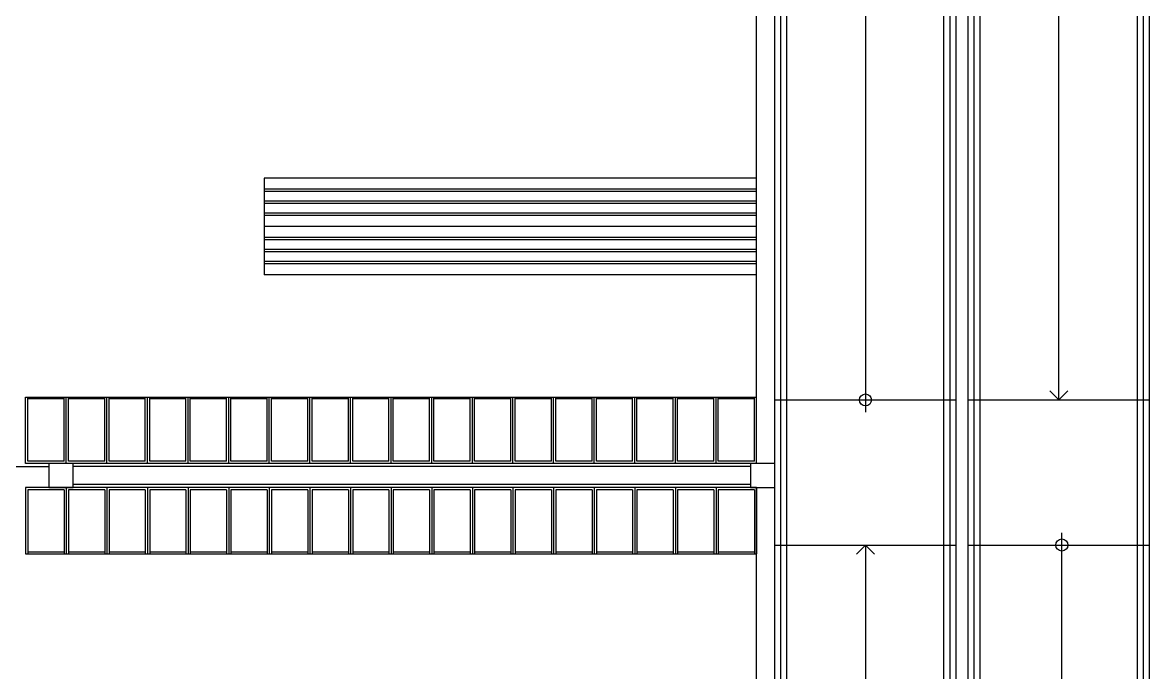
# Model space of a CAD drawing. Header units: inches. Extents: x 542787 to 543192, y 9574025 to 9574373.
# Drawn here: x 543044.7 to 543054.02, y 9574113.5 to 9574118.88 of the extents above; entities that cross this region are included whole.
import ezdxf

# ---------------------------------------------------------------- set-up
doc = ezdxf.new("R2010")
doc.units = ezdxf.units.IN
doc.header["$MEASUREMENT"] = 0
doc.layers.add('I-ARQ', color=8, linetype='Continuous')

# ---------------------------------------------------------------- blocks, each defined once
blk = doc.blocks.new('_Open90')
at = {"color": 0, "linetype": 'ByBlock', "lineweight": -2}
for p, q in [((0, 0), (-1, 0)), ((-0.5, 0.5), (0, 0)), ((0, 0), (-0.5, -0.5))]:
    blk.add_line(p, q, dxfattribs=at)

msp = doc.modelspace()

# ---------------------------------------------------------------- linework, layer by layer
at = {"layer": 'I-ARQ'}
for p, q in [((543052.421, 9574106.7545), (543052.421, 9574124.7045)), ((543052.421, 9574106.7545), (543052.421, 9574124.7045)), ((543052.321, 9574106.6545), (543052.321, 9574124.6045)), ((543052.321, 9574106.6545), (543052.321, 9574124.6045)), ((543052.371, 9574106.7045), (543052.371, 9574124.6545)), ((543052.371, 9574106.7045), (543052.371, 9574124.6545)), ((543052.571, 9574106.7045), (543052.571, 9574123.8545)), ((543052.571, 9574106.7045), (543052.571, 9574123.8545)), ((543052.621, 9574106.6545), (543052.621, 9574123.8545)), ((543052.621, 9574106.6545), (543052.621, 9574123.8545)), ((543053.921, 9574105.6545), (543053.921, 9574123.8545)), ((543053.921, 9574105.6545), (543053.921, 9574123.8545)), ((543053.971, 9574105.6045), (543053.971, 9574123.8545)), ((543053.971, 9574105.6045), (543053.971, 9574123.8545)), ((543050.971, 9574106.7545), (543050.971, 9574123.5545)), ((543050.971, 9574106.7545), (543050.971, 9574123.5545)), ((543051.021, 9574106.7545), (543051.021, 9574123.5545)), ((543051.021, 9574106.7545), (543051.021, 9574123.5545)), ((543052.521, 9574106.7545), (543052.521, 9574123.5545)), ((543052.521, 9574106.7545), (543052.521, 9574123.5545)), ((543054.021, 9574106.7545), (543054.021, 9574123.5545)), ((543054.021, 9574106.7545), (543054.021, 9574123.5545)), ((543050.771, 9574115.2295), (543050.771, 9574119.867)), ((543050.921, 9574115.2295), (543050.921, 9574119.867)), ((543050.771, 9574117.5893), (543046.696, 9574117.5893)), ((543046.696, 9574117.5893), (543046.696, 9574116.7893)), ((543050.771, 9574117.4993), (543046.696, 9574117.4993)), ((543050.771, 9574117.4793), (543046.696, 9574117.4793)), ((543050.771, 9574117.3993), (543046.696, 9574117.3993)), ((543050.771, 9574117.3793), (543046.696, 9574117.3793)), ((543050.771, 9574117.2993), (543046.696, 9574117.2993)), ((543050.771, 9574117.2793), (543046.696, 9574117.2793)), ((543050.771, 9574117.1893), (543046.696, 9574117.1893)), ((543050.771, 9574117.0993), (543046.696, 9574117.0993)), ((543050.771, 9574117.0793), (543046.696, 9574117.0793)), ((543050.771, 9574116.9993), (543046.696, 9574116.9993)), ((543050.771, 9574116.9793), (543046.696, 9574116.9793)), ((543050.771, 9574116.8993), (543046.696, 9574116.8993)), ((543050.771, 9574116.8793), (543046.696, 9574116.8793)), ((543050.771, 9574116.7893), (543046.696, 9574116.7893)), ((543044.723, 9574115.2295), (543044.723, 9574115.7775)), ((543044.723, 9574115.7775), (543045.041, 9574115.7775)), ((543044.741, 9574115.2475), (543044.741, 9574115.7775)), ((543045.041, 9574115.7775), (543045.059, 9574115.7775)), ((543045.041, 9574115.2475), (543045.041, 9574115.7775)), ((543045.059, 9574115.2295), (543045.059, 9574115.7775)), ((543045.059, 9574115.2295), (543045.059, 9574115.7775)), ((543045.059, 9574115.7775), (543045.377, 9574115.7775)), ((543045.077, 9574115.2475), (543045.077, 9574115.7775)), ((543045.377, 9574115.7775), (543045.395, 9574115.7775)), ((543045.377, 9574115.2475), (543045.377, 9574115.7775)), ((543045.395, 9574115.2295), (543045.395, 9574115.7775)), ((543045.395, 9574115.2295), (543045.395, 9574115.7775)), ((543045.395, 9574115.7775), (543045.713, 9574115.7775)), ((543045.413, 9574115.2475), (543045.413, 9574115.7775)), ((543045.713, 9574115.7775), (543045.731, 9574115.7775)), ((543045.713, 9574115.2475), (543045.713, 9574115.7775)), ((543045.731, 9574115.2295), (543045.731, 9574115.7775)), ((543045.731, 9574115.2295), (543045.731, 9574115.7775)), ((543045.731, 9574115.7775), (543046.049, 9574115.7775)), ((543045.749, 9574115.2475), (543045.749, 9574115.7775)), ((543046.049, 9574115.7775), (543046.067, 9574115.7775)), ((543046.049, 9574115.2475), (543046.049, 9574115.7775)), ((543046.067, 9574115.2295), (543046.067, 9574115.7775)), ((543046.067, 9574115.2295), (543046.067, 9574115.7775)), ((543046.067, 9574115.7775), (543046.385, 9574115.7775)), ((543046.085, 9574115.2475), (543046.085, 9574115.7775)), ((543046.385, 9574115.7775), (543046.403, 9574115.7775)), ((543046.385, 9574115.2475), (543046.385, 9574115.7775)), ((543046.403, 9574115.2295), (543046.403, 9574115.7775)), ((543046.403, 9574115.2295), (543046.403, 9574115.7775)), ((543046.403, 9574115.7775), (543046.721, 9574115.7775)), ((543046.421, 9574115.2475), (543046.421, 9574115.7775)), ((543046.721, 9574115.7775), (543046.739, 9574115.7775)), ((543046.721, 9574115.2475), (543046.721, 9574115.7775)), ((543046.739, 9574115.2295), (543046.739, 9574115.7775)), ((543046.739, 9574115.7775), (543047.057, 9574115.7775)), ((543046.739, 9574115.2295), (543046.739, 9574115.7775)), ((543046.757, 9574115.2475), (543046.757, 9574115.7775)), ((543047.057, 9574115.7775), (543047.075, 9574115.7775)), ((543047.057, 9574115.2475), (543047.057, 9574115.7775)), ((543047.075, 9574115.2295), (543047.075, 9574115.7775)), ((543047.075, 9574115.7775), (543047.393, 9574115.7775)), ((543047.075, 9574115.2295), (543047.075, 9574115.7775)), ((543047.093, 9574115.2475), (543047.093, 9574115.7775)), ((543047.393, 9574115.7775), (543047.411, 9574115.7775)), ((543047.393, 9574115.2475), (543047.393, 9574115.7775)), ((543047.411, 9574115.2295), (543047.411, 9574115.7775)), ((543047.411, 9574115.2295), (543047.411, 9574115.7775)), ((543047.411, 9574115.7775), (543047.729, 9574115.7775)), ((543047.429, 9574115.2475), (543047.429, 9574115.7775)), ((543047.729, 9574115.7775), (543047.747, 9574115.7775)), ((543047.729, 9574115.2475), (543047.729, 9574115.7775)), ((543047.747, 9574115.2295), (543047.747, 9574115.7775)), ((543047.747, 9574115.2295), (543047.747, 9574115.7775)), ((543047.747, 9574115.7775), (543048.065, 9574115.7775)), ((543047.765, 9574115.2475), (543047.765, 9574115.7775)), ((543048.065, 9574115.7775), (543048.083, 9574115.7775)), ((543048.065, 9574115.2475), (543048.065, 9574115.7775)), ((543048.083, 9574115.2295), (543048.083, 9574115.7775)), ((543048.083, 9574115.2295), (543048.083, 9574115.7775)), ((543048.083, 9574115.7775), (543048.401, 9574115.7775)), ((543048.101, 9574115.2475), (543048.101, 9574115.7775)), ((543048.401, 9574115.7775), (543048.419, 9574115.7775)), ((543048.401, 9574115.2475), (543048.401, 9574115.7775)), ((543048.419, 9574115.2295), (543048.419, 9574115.7775)), ((543048.419, 9574115.2295), (543048.419, 9574115.7775)), ((543048.419, 9574115.7775), (543048.737, 9574115.7775)), ((543048.437, 9574115.2475), (543048.437, 9574115.7775)), ((543048.737, 9574115.7775), (543048.755, 9574115.7775)), ((543048.737, 9574115.2475), (543048.737, 9574115.7775)), ((543048.755, 9574115.2295), (543048.755, 9574115.7775)), ((543048.755, 9574115.2295), (543048.755, 9574115.7775)), ((543048.755, 9574115.7775), (543049.073, 9574115.7775)), ((543048.773, 9574115.2475), (543048.773, 9574115.7775)), ((543049.073, 9574115.7775), (543049.091, 9574115.7775)), ((543049.073, 9574115.2475), (543049.073, 9574115.7775)), ((543049.091, 9574115.2295), (543049.091, 9574115.7775)), ((543049.091, 9574115.2295), (543049.091, 9574115.7775)), ((543049.091, 9574115.7775), (543049.409, 9574115.7775)), ((543049.109, 9574115.2475), (543049.109, 9574115.7775)), ((543049.409, 9574115.7775), (543049.427, 9574115.7775)), ((543049.409, 9574115.2475), (543049.409, 9574115.7775)), ((543049.427, 9574115.2295), (543049.427, 9574115.7775)), ((543049.427, 9574115.2295), (543049.427, 9574115.7775)), ((543049.427, 9574115.7775), (543049.745, 9574115.7775)), ((543049.445, 9574115.2475), (543049.445, 9574115.7775)), ((543049.745, 9574115.7775), (543049.763, 9574115.7775)), ((543049.745, 9574115.2475), (543049.745, 9574115.7775)), ((543049.763, 9574115.2295), (543049.763, 9574115.7775)), ((543049.763, 9574115.2295), (543049.763, 9574115.7775)), ((543049.763, 9574115.7775), (543050.081, 9574115.7775)), ((543049.781, 9574115.2475), (543049.781, 9574115.7775)), ((543050.081, 9574115.7775), (543050.099, 9574115.7775)), ((543050.081, 9574115.2475), (543050.081, 9574115.7775)), ((543050.099, 9574115.2295), (543050.099, 9574115.7775)), ((543050.099, 9574115.2295), (543050.099, 9574115.7775)), ((543050.099, 9574115.7775), (543050.417, 9574115.7775)), ((543050.117, 9574115.2475), (543050.117, 9574115.7775)), ((543050.417, 9574115.7775), (543050.435, 9574115.7775)), ((543050.417, 9574115.2475), (543050.417, 9574115.7775)), ((543050.435, 9574115.2295), (543050.435, 9574115.7775)), ((543050.435, 9574115.2295), (543050.435, 9574115.7775)), ((543050.435, 9574115.7775), (543050.753, 9574115.7775)), ((543050.453, 9574115.2475), (543050.453, 9574115.7775)), ((543050.753, 9574115.7775), (543050.771, 9574115.7775)), ((543050.753, 9574115.2475), (543050.753, 9574115.7775)), ((543050.771, 9574115.2295), (543050.771, 9574115.7775)), ((543050.921, 9574115.7545), (543052.421, 9574115.7545)), ((543050.921, 9574115.7545), (543052.421, 9574115.7545)), ((543052.521, 9574115.7545), (543054.021, 9574115.7545)), ((543052.521, 9574115.7545), (543054.021, 9574115.7545)), ((543038.971, 9574115.2045), (543044.916, 9574115.2045)), ((543045.059, 9574115.2295), (543044.723, 9574115.2295)), ((543045.041, 9574115.2475), (543044.741, 9574115.2475)), ((543045.116, 9574115.2295), (543044.916, 9574115.2295)), ((543044.916, 9574115.2295), (543044.916, 9574115.0295)), ((543045.116, 9574115.2295), (543044.916, 9574115.2295)), ((543044.916, 9574115.2295), (543044.916, 9574115.0295)), ((543045.395, 9574115.2295), (543045.059, 9574115.2295)), ((543045.377, 9574115.2475), (543045.077, 9574115.2475)), ((543045.116, 9574115.0295), (543045.116, 9574115.2295)), ((543045.116, 9574115.0295), (543045.116, 9574115.2295)), ((543050.721, 9574115.2045), (543045.116, 9574115.2045)), ((543045.731, 9574115.2295), (543045.395, 9574115.2295)), ((543045.713, 9574115.2475), (543045.413, 9574115.2475)), ((543046.067, 9574115.2295), (543045.731, 9574115.2295)), ((543046.049, 9574115.2475), (543045.749, 9574115.2475)), ((543046.403, 9574115.2295), (543046.067, 9574115.2295)), ((543046.385, 9574115.2475), (543046.085, 9574115.2475)), ((543046.739, 9574115.2295), (543046.403, 9574115.2295)), ((543046.721, 9574115.2475), (543046.421, 9574115.2475)), ((543047.075, 9574115.2295), (543046.739, 9574115.2295)), ((543047.057, 9574115.2475), (543046.757, 9574115.2475)), ((543047.411, 9574115.2295), (543047.075, 9574115.2295)), ((543047.393, 9574115.2475), (543047.093, 9574115.2475)), ((543047.747, 9574115.2295), (543047.411, 9574115.2295)), ((543047.729, 9574115.2475), (543047.429, 9574115.2475)), ((543048.083, 9574115.2295), (543047.747, 9574115.2295)), ((543048.065, 9574115.2475), (543047.765, 9574115.2475)), ((543048.419, 9574115.2295), (543048.083, 9574115.2295)), ((543048.401, 9574115.2475), (543048.101, 9574115.2475)), ((543048.755, 9574115.2295), (543048.419, 9574115.2295)), ((543048.737, 9574115.2475), (543048.437, 9574115.2475)), ((543049.091, 9574115.2295), (543048.755, 9574115.2295)), ((543049.073, 9574115.2475), (543048.773, 9574115.2475)), ((543049.427, 9574115.2295), (543049.091, 9574115.2295)), ((543049.409, 9574115.2475), (543049.109, 9574115.2475)), ((543049.763, 9574115.2295), (543049.427, 9574115.2295)), ((543049.745, 9574115.2475), (543049.445, 9574115.2475)), ((543050.099, 9574115.2295), (543049.763, 9574115.2295)), ((543050.081, 9574115.2475), (543049.781, 9574115.2475)), ((543050.435, 9574115.2295), (543050.099, 9574115.2295)), ((543050.417, 9574115.2475), (543050.117, 9574115.2475)), ((543050.771, 9574115.2295), (543050.435, 9574115.2295)), ((543050.753, 9574115.2475), (543050.453, 9574115.2475)), ((543050.921, 9574115.2295), (543050.721, 9574115.2295)), ((543050.721, 9574115.2295), (543050.721, 9574115.0295)), ((543050.921, 9574115.2295), (543050.721, 9574115.2295)), ((543050.721, 9574115.2295), (543050.721, 9574115.0295)), ((543050.921, 9574115.0295), (543050.921, 9574115.2295)), ((543050.921, 9574115.0295), (543050.921, 9574115.2295)), ((543045.059, 9574115.0295), (543044.723, 9574115.0295)), ((543044.723, 9574115.0295), (543044.723, 9574114.4815)), ((543045.041, 9574115.0115), (543044.741, 9574115.0115)), ((543044.741, 9574115.0115), (543044.741, 9574114.4815)), ((543044.916, 9574115.0295), (543045.116, 9574115.0295)), ((543044.916, 9574115.0295), (543045.116, 9574115.0295)), ((543045.041, 9574115.0115), (543045.041, 9574114.4815)), ((543045.059, 9574115.0295), (543045.059, 9574114.4815)), ((543045.395, 9574115.0295), (543045.059, 9574115.0295)), ((543045.059, 9574115.0295), (543045.059, 9574114.4815)), ((543045.377, 9574115.0115), (543045.077, 9574115.0115)), ((543045.077, 9574115.0115), (543045.077, 9574114.4815)), ((543050.721, 9574115.0545), (543045.116, 9574115.0545)), ((543045.377, 9574115.0115), (543045.377, 9574114.4815)), ((543045.395, 9574115.0295), (543045.395, 9574114.4815)), ((543045.731, 9574115.0295), (543045.395, 9574115.0295)), ((543045.395, 9574115.0295), (543045.395, 9574114.4815)), ((543045.713, 9574115.0115), (543045.413, 9574115.0115)), ((543045.413, 9574115.0115), (543045.413, 9574114.4815)), ((543045.713, 9574115.0115), (543045.713, 9574114.4815)), ((543045.731, 9574115.0295), (543045.731, 9574114.4815)), ((543046.067, 9574115.0295), (543045.731, 9574115.0295)), ((543045.731, 9574115.0295), (543045.731, 9574114.4815)), ((543046.049, 9574115.0115), (543045.749, 9574115.0115)), ((543045.749, 9574115.0115), (543045.749, 9574114.4815)), ((543046.049, 9574115.0115), (543046.049, 9574114.4815)), ((543046.067, 9574115.0295), (543046.067, 9574114.4815)), ((543046.403, 9574115.0295), (543046.067, 9574115.0295)), ((543046.067, 9574115.0295), (543046.067, 9574114.4815)), ((543046.385, 9574115.0115), (543046.085, 9574115.0115)), ((543046.085, 9574115.0115), (543046.085, 9574114.4815)), ((543046.385, 9574115.0115), (543046.385, 9574114.4815)), ((543046.403, 9574115.0295), (543046.403, 9574114.4815)), ((543046.739, 9574115.0295), (543046.403, 9574115.0295)), ((543046.403, 9574115.0295), (543046.403, 9574114.4815)), ((543046.721, 9574115.0115), (543046.421, 9574115.0115)), ((543046.421, 9574115.0115), (543046.421, 9574114.4815)), ((543046.721, 9574115.0115), (543046.721, 9574114.4815)), ((543047.075, 9574115.0295), (543046.739, 9574115.0295)), ((543046.739, 9574115.0295), (543046.739, 9574114.4815)), ((543046.739, 9574115.0295), (543046.739, 9574114.4815)), ((543047.057, 9574115.0115), (543046.757, 9574115.0115)), ((543046.757, 9574115.0115), (543046.757, 9574114.4815)), ((543047.057, 9574115.0115), (543047.057, 9574114.4815)), ((543047.411, 9574115.0295), (543047.075, 9574115.0295)), ((543047.075, 9574115.0295), (543047.075, 9574114.4815)), ((543047.075, 9574115.0295), (543047.075, 9574114.4815)), ((543047.393, 9574115.0115), (543047.093, 9574115.0115)), ((543047.093, 9574115.0115), (543047.093, 9574114.4815)), ((543047.393, 9574115.0115), (543047.393, 9574114.4815)), ((543047.411, 9574115.0295), (543047.411, 9574114.4815)), ((543047.747, 9574115.0295), (543047.411, 9574115.0295)), ((543047.411, 9574115.0295), (543047.411, 9574114.4815)), ((543047.729, 9574115.0115), (543047.429, 9574115.0115)), ((543047.429, 9574115.0115), (543047.429, 9574114.4815)), ((543047.729, 9574115.0115), (543047.729, 9574114.4815)), ((543047.747, 9574115.0295), (543047.747, 9574114.4815)), ((543048.083, 9574115.0295), (543047.747, 9574115.0295)), ((543047.747, 9574115.0295), (543047.747, 9574114.4815)), ((543048.065, 9574115.0115), (543047.765, 9574115.0115)), ((543047.765, 9574115.0115), (543047.765, 9574114.4815)), ((543048.065, 9574115.0115), (543048.065, 9574114.4815)), ((543048.083, 9574115.0295), (543048.083, 9574114.4815)), ((543048.419, 9574115.0295), (543048.083, 9574115.0295)), ((543048.083, 9574115.0295), (543048.083, 9574114.4815)), ((543048.401, 9574115.0115), (543048.101, 9574115.0115)), ((543048.101, 9574115.0115), (543048.101, 9574114.4815)), ((543048.401, 9574115.0115), (543048.401, 9574114.4815)), ((543048.419, 9574115.0295), (543048.419, 9574114.4815)), ((543048.755, 9574115.0295), (543048.419, 9574115.0295)), ((543048.419, 9574115.0295), (543048.419, 9574114.4815)), ((543048.737, 9574115.0115), (543048.437, 9574115.0115)), ((543048.437, 9574115.0115), (543048.437, 9574114.4815)), ((543048.737, 9574115.0115), (543048.737, 9574114.4815)), ((543048.755, 9574115.0295), (543048.755, 9574114.4815)), ((543049.091, 9574115.0295), (543048.755, 9574115.0295)), ((543048.755, 9574115.0295), (543048.755, 9574114.4815)), ((543049.073, 9574115.0115), (543048.773, 9574115.0115)), ((543048.773, 9574115.0115), (543048.773, 9574114.4815)), ((543049.073, 9574115.0115), (543049.073, 9574114.4815)), ((543049.091, 9574115.0295), (543049.091, 9574114.4815)), ((543049.427, 9574115.0295), (543049.091, 9574115.0295)), ((543049.091, 9574115.0295), (543049.091, 9574114.4815)), ((543049.409, 9574115.0115), (543049.109, 9574115.0115)), ((543049.109, 9574115.0115), (543049.109, 9574114.4815)), ((543049.409, 9574115.0115), (543049.409, 9574114.4815)), ((543049.427, 9574115.0295), (543049.427, 9574114.4815)), ((543049.763, 9574115.0295), (543049.427, 9574115.0295)), ((543049.427, 9574115.0295), (543049.427, 9574114.4815)), ((543049.745, 9574115.0115), (543049.445, 9574115.0115)), ((543049.445, 9574115.0115), (543049.445, 9574114.4815)), ((543049.745, 9574115.0115), (543049.745, 9574114.4815)), ((543049.763, 9574115.0295), (543049.763, 9574114.4815)), ((543050.099, 9574115.0295), (543049.763, 9574115.0295)), ((543049.763, 9574115.0295), (543049.763, 9574114.4815)), ((543050.081, 9574115.0115), (543049.781, 9574115.0115)), ((543049.781, 9574115.0115), (543049.781, 9574114.4815)), ((543050.081, 9574115.0115), (543050.081, 9574114.4815)), ((543050.099, 9574115.0295), (543050.099, 9574114.4815)), ((543050.435, 9574115.0295), (543050.099, 9574115.0295)), ((543050.099, 9574115.0295), (543050.099, 9574114.4815)), ((543050.417, 9574115.0115), (543050.117, 9574115.0115)), ((543050.117, 9574115.0115), (543050.117, 9574114.4815)), ((543050.417, 9574115.0115), (543050.417, 9574114.4815)), ((543050.435, 9574115.0295), (543050.435, 9574114.4815)), ((543050.771, 9574115.0295), (543050.435, 9574115.0295)), ((543050.435, 9574115.0295), (543050.435, 9574114.4815)), ((543050.753, 9574115.0115), (543050.453, 9574115.0115)), ((543050.453, 9574115.0115), (543050.453, 9574114.4815)), ((543050.721, 9574115.0295), (543050.921, 9574115.0295)), ((543050.721, 9574115.0295), (543050.921, 9574115.0295)), ((543050.753, 9574115.0115), (543050.753, 9574114.4815)), ((543050.771, 9574110.392), (543050.771, 9574115.0295)), ((543050.771, 9574115.0295), (543050.771, 9574114.4815)), ((543050.921, 9574110.392), (543050.921, 9574115.0295)), ((543050.921, 9574114.5545), (543052.421, 9574114.5545)), ((543050.921, 9574114.5545), (543052.421, 9574114.5545)), ((543052.521, 9574114.5545), (543054.021, 9574114.5545)), ((543052.521, 9574114.5545), (543054.021, 9574114.5545)), ((543044.723, 9574114.4815), (543045.041, 9574114.4815)), ((543045.041, 9574114.4815), (543045.059, 9574114.4815)), ((543045.059, 9574114.4815), (543045.377, 9574114.4815)), ((543045.377, 9574114.4815), (543045.395, 9574114.4815)), ((543045.395, 9574114.4815), (543045.713, 9574114.4815)), ((543045.713, 9574114.4815), (543045.731, 9574114.4815)), ((543045.731, 9574114.4815), (543046.049, 9574114.4815)), ((543046.049, 9574114.4815), (543046.067, 9574114.4815)), ((543046.067, 9574114.4815), (543046.385, 9574114.4815)), ((543046.385, 9574114.4815), (543046.403, 9574114.4815)), ((543046.403, 9574114.4815), (543046.721, 9574114.4815)), ((543046.721, 9574114.4815), (543046.739, 9574114.4815)), ((543046.739, 9574114.4815), (543047.057, 9574114.4815)), ((543047.057, 9574114.4815), (543047.075, 9574114.4815)), ((543047.075, 9574114.4815), (543047.393, 9574114.4815)), ((543047.393, 9574114.4815), (543047.411, 9574114.4815)), ((543047.411, 9574114.4815), (543047.729, 9574114.4815)), ((543047.729, 9574114.4815), (543047.747, 9574114.4815)), ((543047.747, 9574114.4815), (543048.065, 9574114.4815)), ((543048.065, 9574114.4815), (543048.083, 9574114.4815)), ((543048.083, 9574114.4815), (543048.401, 9574114.4815)), ((543048.401, 9574114.4815), (543048.419, 9574114.4815)), ((543048.419, 9574114.4815), (543048.737, 9574114.4815)), ((543048.737, 9574114.4815), (543048.755, 9574114.4815)), ((543048.755, 9574114.4815), (543049.073, 9574114.4815)), ((543049.073, 9574114.4815), (543049.091, 9574114.4815)), ((543049.091, 9574114.4815), (543049.409, 9574114.4815)), ((543049.409, 9574114.4815), (543049.427, 9574114.4815)), ((543049.427, 9574114.4815), (543049.745, 9574114.4815)), ((543049.745, 9574114.4815), (543049.763, 9574114.4815)), ((543049.763, 9574114.4815), (543050.081, 9574114.4815)), ((543050.081, 9574114.4815), (543050.099, 9574114.4815)), ((543050.099, 9574114.4815), (543050.417, 9574114.4815)), ((543050.417, 9574114.4815), (543050.435, 9574114.4815)), ((543050.435, 9574114.4815), (543050.753, 9574114.4815)), ((543050.753, 9574114.4815), (543050.771, 9574114.4815))]:
    msp.add_line(p, q, dxfattribs=at)
for points in [[(543053.271, 9574115.9045), (543053.271, 9574123.6545)], [(543053.271, 9574115.9045), (543053.271, 9574123.6545)], [(543051.671, 9574123.3987), (543051.671, 9574115.6545)], [(543051.671, 9574123.3987), (543051.671, 9574115.6545)], [(543045.041, 9574115.7625), (543044.741, 9574115.7625)], [(543045.377, 9574115.7625), (543045.077, 9574115.7625)], [(543045.713, 9574115.7625), (543045.413, 9574115.7625)], [(543046.049, 9574115.7625), (543045.749, 9574115.7625)], [(543046.385, 9574115.7625), (543046.085, 9574115.7625)], [(543046.721, 9574115.7625), (543046.421, 9574115.7625)], [(543047.057, 9574115.7625), (543046.757, 9574115.7625)], [(543047.393, 9574115.7625), (543047.093, 9574115.7625)], [(543047.729, 9574115.7625), (543047.429, 9574115.7625)], [(543048.065, 9574115.7625), (543047.765, 9574115.7625)], [(543048.401, 9574115.7625), (543048.101, 9574115.7625)], [(543048.737, 9574115.7625), (543048.437, 9574115.7625)], [(543049.073, 9574115.7625), (543048.773, 9574115.7625)], [(543049.409, 9574115.7625), (543049.109, 9574115.7625)], [(543049.745, 9574115.7625), (543049.445, 9574115.7625)], [(543050.081, 9574115.7625), (543049.781, 9574115.7625)], [(543050.417, 9574115.7625), (543050.117, 9574115.7625)], [(543050.753, 9574115.7625), (543050.453, 9574115.7625)], [(543053.296, 9574106.9045), (543053.296, 9574114.6545)], [(543053.296, 9574106.9045), (543053.296, 9574114.6545)], [(543045.041, 9574114.4965), (543044.741, 9574114.4965)], [(543045.377, 9574114.4965), (543045.077, 9574114.4965)], [(543045.713, 9574114.4965), (543045.413, 9574114.4965)], [(543046.049, 9574114.4965), (543045.749, 9574114.4965)], [(543046.385, 9574114.4965), (543046.085, 9574114.4965)], [(543046.721, 9574114.4965), (543046.421, 9574114.4965)], [(543047.057, 9574114.4965), (543046.757, 9574114.4965)], [(543047.393, 9574114.4965), (543047.093, 9574114.4965)], [(543047.729, 9574114.4965), (543047.429, 9574114.4965)], [(543048.065, 9574114.4965), (543047.765, 9574114.4965)], [(543048.401, 9574114.4965), (543048.101, 9574114.4965)], [(543048.737, 9574114.4965), (543048.437, 9574114.4965)], [(543049.073, 9574114.4965), (543048.773, 9574114.4965)], [(543049.409, 9574114.4965), (543049.109, 9574114.4965)], [(543049.745, 9574114.4965), (543049.445, 9574114.4965)], [(543050.081, 9574114.4965), (543049.781, 9574114.4965)], [(543050.417, 9574114.4965), (543050.117, 9574114.4965)], [(543050.753, 9574114.4965), (543050.453, 9574114.4965)], [(543051.671, 9574114.4045), (543051.671, 9574106.6545)], [(543051.671, 9574114.4045), (543051.671, 9574106.6545)]]:
    msp.add_lwpolyline(points, dxfattribs=at)
for centre in [(543051.671, 9574115.7545), (543051.671, 9574115.7545), (543053.296, 9574114.5545), (543053.296, 9574114.5545)]:
    msp.add_circle(centre, 0.05, dxfattribs=at)

# ---------------------------------------------------------------- block references
at = {"layer": 'I-ARQ', "xscale": 0.15, "yscale": 0.15, "zscale": 0.15}
for p, rotation in [((543053.271, 9574115.7545), 270), ((543053.271, 9574115.7545), 270), ((543051.671, 9574114.5545), 89.99999999999999), ((543051.671, 9574114.5545), 89.99999999999999)]:
    msp.add_blockref('_Open90', p, dxfattribs=dict(at, rotation=rotation))

doc.saveas('drawing.dxf')
